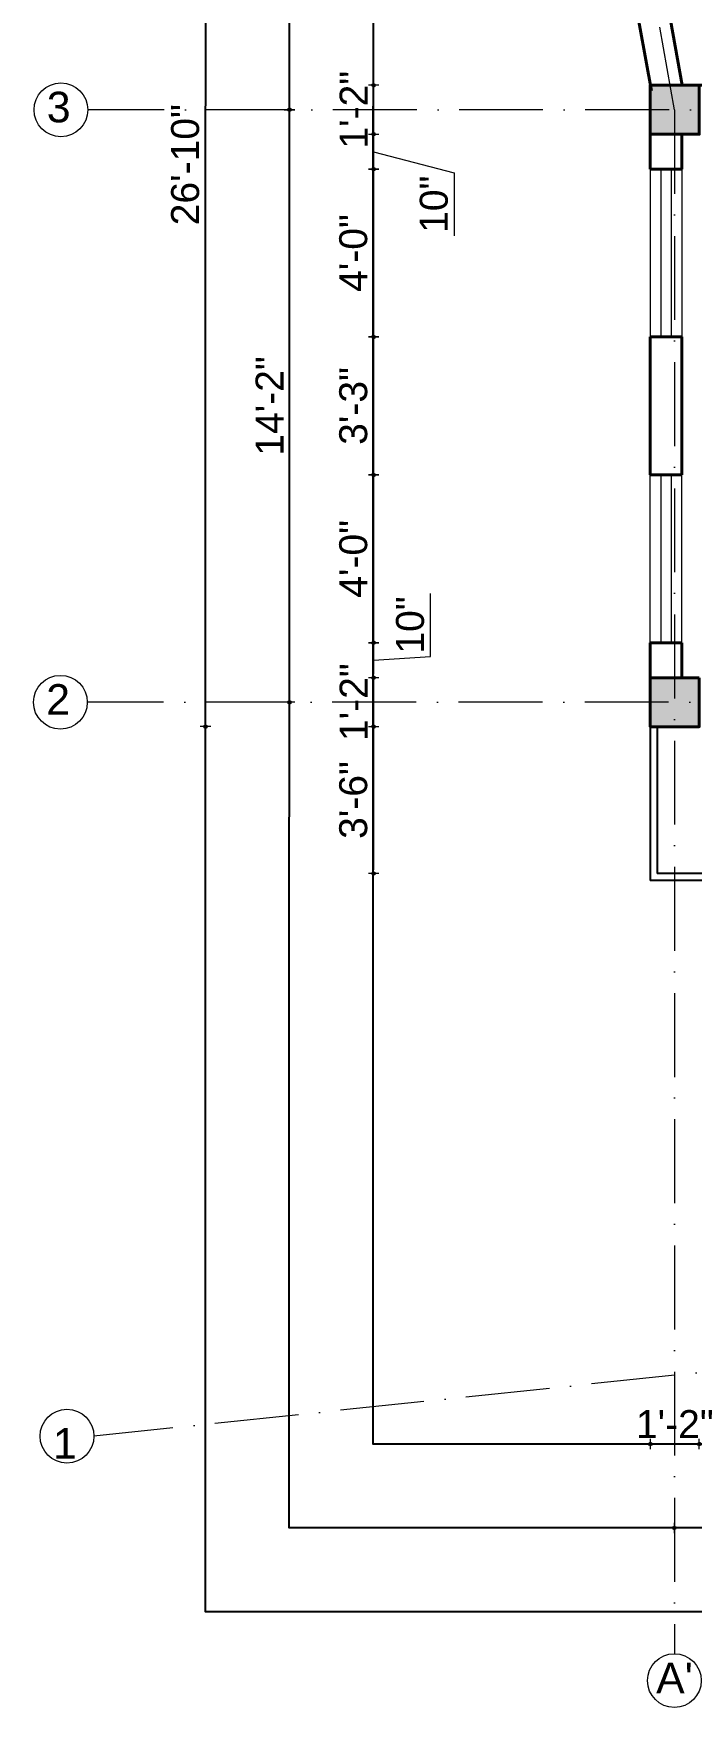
# Model space of a CAD drawing. Header units: inches. Extents: x 2670288 to 2672693, y 789942 to 794071.
# Drawn here: x 2670288.3 to 2670476.5, y 789997.3 to 790476.2 of the extents above; entities that cross this region are included whole.
import ezdxf

# ---------------------------------------------------------------- set-up
doc = ezdxf.new("R2010")
doc.units = ezdxf.units.IN
doc.header["$MEASUREMENT"] = 0
doc.header["$PDMODE"] = 99
doc.linetypes.add('ACAD_ISO04W100', pattern=[30, 24, -3, 0, -3])
doc.linetypes.add('ACAD_ISO10W100', pattern=[18, 12, -3, 0, -3])
for name, color, linetype, lineweight in [('CENTER  LINE RA', 10, 'ACAD_ISO04W100', 18), ('CONC. OUTLINE RA', 150, 'Continuous', 40), ('DOOR-WIN RA', 3, 'Continuous', 20), ('elev 2', 20, 'Continuous', 25), ('Hatch', 254, 'Continuous', 9), ('HATCH RA', 8, 'Continuous', 9), ('TEXT RA', 254, 'Continuous', 20), ('TEXTURE EA', 8, 'ACAD_ISO10W100', 9), ('wall EA', 24, 'Continuous', 40)]:
    doc.layers.add(name, color=color, linetype=linetype, lineweight=lineweight)
doc.layers.add('HACTH', color=7, linetype='Continuous')
doc.layers.add('lettring', color=7, linetype='Continuous')
doc.styles.add('DIM 8', font='arial.ttf', dxfattribs={"height": 8})
doc.styles.get("Standard").update_dxf_attribs({"font": 'arial.ttf'})
doc.dimstyles.new('Copy of DIM 8', dxfattribs={"dimtxt": 8, "dimasz": 1, "dimexe": 6, "dimexo": 18, "dimgap": 1.6875, "dimtad": 1, "dimdec": 0, "dimzin": 3, "dimdsep": 46, "dimlunit": 4, "dimtxsty": 'DIM 8', "dimblk": 'dot 2', "dimcen": 0.09375, "dimse1": 1, "dimse2": 1, "dimclrd": 1, "dimclre": 1, "dimclrt": 256, "dimadec": 0, "dimazin": 0, "dimtfac": 0.75, "dimtdec": 0, "dimtix": 1, "dimtmove": 1, "dimatfit": 3, "dimldrblk": 'DOT', "dimfxl": 1, "dimtolj": 1, "dimtzin": 0, "dimlwd": 9, "dimlwe": 9, "dimarcsym": 0})

# ---------------------------------------------------------------- blocks, each defined once
blk = doc.blocks.new('COLUMN')
at = {"layer": 'HACTH', "lineweight": 30, "transparency": 33554541}
h = blk.add_hatch(color=256, dxfattribs=at)
h.dxf.hatch_style = 1
h.paths.add_polyline_path([(2659104.19, 784576.38), (2659090.19, 784576.38), (2659090.19, 784562.38), (2659104.19, 784562.38)])
at = {"layer": 'CONC. OUTLINE RA'}
blk.add_lwpolyline([(2659090.19, 784576.38), (2659104.19, 784576.38), (2659104.19, 784562.38), (2659090.19, 784562.38)], close=True, dxfattribs=at)
blk = doc.blocks.new('dot1')
at = {"layer": 'Hatch'}
h = blk.add_hatch(color=256, dxfattribs=at)
edge = h.paths.add_edge_path()
edge.add_arc((0, 0), 1, 0, 360)
for p, q in [((3, 0), (-3, 0)), ((0, 3), (0, -3))]:
    blk.add_line(p, q, dxfattribs=at)
blk.add_circle((0, 0), 1, dxfattribs=at)
blk = doc.blocks.new('dot 2')
at = {"layer": 'Hatch', "xscale": 0.5, "yscale": 0.5, "zscale": 0.5}
blk.add_blockref('dot1', (0, 0), dxfattribs=at)
blk = doc.blocks.new('*D1904')
at = {"layer": 'Defpoints', "color": 0, "transparency": 16777216}
for p in [(2670442.16, 790585.46), (2670385.58, 790461.43), (2670464.72, 790461.43)]:
    blk.add_point(p, dxfattribs=at)
at = {"layer": 'lettring', "color": 1, "lineweight": 9, "transparency": 16777216}
blk.add_line((2670385.58, 790584.46), (2670385.58, 790462.43), dxfattribs=at)
for p, rotation in [((2670385.58, 790585.46), 90), ((2670385.58, 790461.43), 270)]:
    blk.add_blockref('dot 2', p, dxfattribs=dict(at, rotation=rotation))
at = {"layer": 'lettring', "transparency": 16777216, "insert": (2670379.81, 790523.45), "char_height": 8, "attachment_point": 5, "rotation": 90, "style": 'DIM 8'}
blk.add_mtext('\\A1;10\'-4"', dxfattribs=at)
blk = doc.blocks.new('_Dot')
at = {"color": 0, "linetype": 'ByBlock', "lineweight": -2}
blk.add_line((-0.5, 0), (-1, 0), dxfattribs=at)
at = {"color": 0, "linetype": 'ByBlock', "const_width": 0.5}
blk.add_lwpolyline([(-0.25, 0, 1), (0.25, 0, 1)], format="xyb", close=True, dxfattribs=at)
blk = doc.blocks.new('*D1905')
at = {"layer": 'Defpoints', "color": 0, "transparency": 16777216}
for p in [(2670464.72, 790461.43), (2670385.58, 790447.43), (2670464.72, 790447.43)]:
    blk.add_point(p, dxfattribs=at)
at = {"layer": 'lettring', "color": 1, "lineweight": 9, "transparency": 16777216}
for p, q in [((2670385.58, 790462.43), (2670385.58, 790463.43)), ((2670385.58, 790461.43), (2670385.58, 790447.43)), ((2670385.58, 790446.43), (2670385.58, 790445.43))]:
    blk.add_line(p, q, dxfattribs=at)
for p, rotation in [((2670385.58, 790461.43), 270), ((2670385.58, 790447.43), 90)]:
    blk.add_blockref('dot 2', p, dxfattribs=dict(at, rotation=rotation))
at = {"layer": 'lettring', "transparency": 16777216, "insert": (2670379.88, 790454.43), "char_height": 8, "attachment_point": 5, "rotation": 90, "style": 'DIM 8'}
blk.add_mtext('\\A1;1\'-2"', dxfattribs=at)
blk = doc.blocks.new('*D1906')
at = {"layer": 'Defpoints', "color": 0, "transparency": 16777216}
for p in [(2670464.72, 790447.43), (2670385.58, 790437.43), (2670464.72, 790437.43)]:
    blk.add_point(p, dxfattribs=at)
at = {"layer": 'lettring', "color": 1, "lineweight": 9, "transparency": 16777216}
for p, q in [((2670385.58, 790446.43), (2670385.58, 790438.43)), ((2670385.58, 790442.43), (2670408.62, 790436.41)), ((2670408.62, 790436.41), (2670408.62, 790418.38))]:
    blk.add_line(p, q, dxfattribs=at)
for p, rotation in [((2670385.58, 790447.43), 90), ((2670385.58, 790437.43), 270)]:
    blk.add_blockref('dot 2', p, dxfattribs=dict(at, rotation=rotation))
at = {"layer": 'lettring', "transparency": 16777216, "insert": (2670402.84, 790427.39), "char_height": 8, "attachment_point": 5, "rotation": 90, "style": 'DIM 8'}
blk.add_mtext('\\A1;10"', dxfattribs=at)
blk = doc.blocks.new('*D1907')
at = {"layer": 'Defpoints', "color": 0, "transparency": 16777216}
for p in [(2670464.72, 790437.43), (2670385.58, 790389.43), (2670464.72, 790389.43)]:
    blk.add_point(p, dxfattribs=at)
at = {"layer": 'lettring', "color": 1, "lineweight": 9, "transparency": 16777216}
blk.add_line((2670385.58, 790436.43), (2670385.58, 790390.43), dxfattribs=at)
for p, rotation in [((2670385.58, 790437.43), 90), ((2670385.58, 790389.43), 270)]:
    blk.add_blockref('dot 2', p, dxfattribs=dict(at, rotation=rotation))
at = {"layer": 'lettring', "transparency": 16777216, "insert": (2670379.81, 790413.43), "char_height": 8, "attachment_point": 5, "rotation": 90, "style": 'DIM 8'}
blk.add_mtext('\\A1;4\'-0"', dxfattribs=at)
blk = doc.blocks.new('*D1908')
at = {"layer": 'Defpoints', "color": 0, "transparency": 16777216}
for p in [(2670464.72, 790389.43), (2670385.58, 790349.94), (2670464.72, 790349.94)]:
    blk.add_point(p, dxfattribs=at)
at = {"layer": 'lettring', "color": 1, "lineweight": 9, "transparency": 16777216}
blk.add_line((2670385.58, 790388.43), (2670385.58, 790350.94), dxfattribs=at)
for p, rotation in [((2670385.58, 790389.43), 90), ((2670385.58, 790349.94), 270)]:
    blk.add_blockref('dot 2', p, dxfattribs=dict(at, rotation=rotation))
at = {"layer": 'lettring', "transparency": 16777216, "insert": (2670379.81, 790369.68), "char_height": 8, "attachment_point": 5, "rotation": 90, "style": 'DIM 8'}
blk.add_mtext('\\A1;3\'-3"', dxfattribs=at)
blk = doc.blocks.new('*D1909')
at = {"layer": 'Defpoints', "color": 0, "transparency": 16777216}
for p in [(2670464.72, 790349.94), (2670385.58, 790301.94), (2670464.72, 790301.94)]:
    blk.add_point(p, dxfattribs=at)
at = {"layer": 'lettring', "color": 1, "lineweight": 9, "transparency": 16777216}
blk.add_line((2670385.58, 790348.94), (2670385.58, 790302.94), dxfattribs=at)
for p, rotation in [((2670385.58, 790349.94), 90), ((2670385.58, 790301.94), 270)]:
    blk.add_blockref('dot 2', p, dxfattribs=dict(at, rotation=rotation))
at = {"layer": 'lettring', "transparency": 16777216, "insert": (2670379.81, 790325.94), "char_height": 8, "attachment_point": 5, "rotation": 90, "style": 'DIM 8'}
blk.add_mtext('\\A1;4\'-0"', dxfattribs=at)
blk = doc.blocks.new('*D1910')
at = {"layer": 'Defpoints', "color": 0, "transparency": 16777216}
for p in [(2670464.72, 790301.94), (2670385.58, 790291.94), (2670464.72, 790291.94)]:
    blk.add_point(p, dxfattribs=at)
at = {"layer": 'lettring', "color": 1, "lineweight": 9, "transparency": 16777216}
for p, q in [((2670401.83, 790298.01), (2670401.83, 790316.04)), ((2670385.58, 790300.94), (2670385.58, 790292.94)), ((2670385.58, 790296.94), (2670401.83, 790298.01))]:
    blk.add_line(p, q, dxfattribs=at)
for p, rotation in [((2670385.58, 790301.94), 90), ((2670385.58, 790291.94), 270)]:
    blk.add_blockref('dot 2', p, dxfattribs=dict(at, rotation=rotation))
at = {"layer": 'lettring', "transparency": 16777216, "insert": (2670396.05, 790307.02), "char_height": 8, "attachment_point": 5, "rotation": 90, "style": 'DIM 8'}
blk.add_mtext('\\A1;10"', dxfattribs=at)
blk = doc.blocks.new('*D1911')
at = {"layer": 'Defpoints', "color": 0, "transparency": 16777216}
for p in [(2670464.72, 790291.94), (2670385.58, 790277.94), (2670464.72, 790277.94)]:
    blk.add_point(p, dxfattribs=at)
at = {"layer": 'lettring', "color": 1, "lineweight": 9, "transparency": 16777216}
for p, q in [((2670385.58, 790292.94), (2670385.58, 790293.94)), ((2670385.58, 790291.94), (2670385.58, 790277.94)), ((2670385.58, 790276.94), (2670385.58, 790275.94))]:
    blk.add_line(p, q, dxfattribs=at)
for p, rotation in [((2670385.58, 790291.94), 270), ((2670385.58, 790277.94), 90)]:
    blk.add_blockref('dot 2', p, dxfattribs=dict(at, rotation=rotation))
at = {"layer": 'lettring', "transparency": 16777216, "insert": (2670379.88, 790284.94), "char_height": 8, "attachment_point": 5, "rotation": 90, "style": 'DIM 8'}
blk.add_mtext('\\A1;1\'-2"', dxfattribs=at)
blk = doc.blocks.new('*D1912')
at = {"layer": 'Defpoints', "color": 0, "transparency": 16777216}
for p in [(2670464.72, 790277.94), (2670385.58, 790235.94), (2670466.72, 790235.94)]:
    blk.add_point(p, dxfattribs=at)
at = {"layer": 'lettring', "color": 1, "lineweight": 9, "transparency": 16777216}
blk.add_line((2670385.58, 790276.94), (2670385.58, 790236.94), dxfattribs=at)
for p, rotation in [((2670385.58, 790277.94), 90), ((2670385.58, 790235.94), 270)]:
    blk.add_blockref('dot 2', p, dxfattribs=dict(at, rotation=rotation))
at = {"layer": 'lettring', "transparency": 16777216, "insert": (2670379.81, 790256.94), "char_height": 8, "attachment_point": 5, "rotation": 90, "style": 'DIM 8'}
blk.add_mtext('\\A1;3\'-6"', dxfattribs=at)
blk = doc.blocks.new('*D1913')
at = {"layer": 'Defpoints', "color": 0, "transparency": 16777216}
for p in [(2670447.97, 790592.66), (2670361.53, 790454.43), (2670471.72, 790454.43)]:
    blk.add_point(p, dxfattribs=at)
at = {"layer": 'lettring', "color": 1, "lineweight": 9, "transparency": 16777216}
blk.add_line((2670361.53, 790591.66), (2670361.53, 790455.43), dxfattribs=at)
for p, rotation in [((2670361.53, 790592.66), 90), ((2670361.53, 790454.43), 270)]:
    blk.add_blockref('dot 2', p, dxfattribs=dict(at, rotation=rotation))
at = {"layer": 'lettring', "transparency": 16777216, "insert": (2670355.76, 790523.55), "char_height": 8, "attachment_point": 5, "rotation": 90, "style": 'DIM 8'}
blk.add_mtext('\\A1;11\'-6"', dxfattribs=at)
blk = doc.blocks.new('*D1914')
at = {"layer": 'Defpoints', "color": 0, "transparency": 16777216}
for p in [(2670471.72, 790454.43), (2670361.53, 790284.91), (2670471.59, 790284.91)]:
    blk.add_point(p, dxfattribs=at)
at = {"layer": 'lettring', "color": 1, "lineweight": 9, "transparency": 16777216}
blk.add_line((2670361.53, 790453.43), (2670361.53, 790285.91), dxfattribs=at)
for p, rotation in [((2670361.53, 790454.43), 90), ((2670361.53, 790284.91), 270)]:
    blk.add_blockref('dot 2', p, dxfattribs=dict(at, rotation=rotation))
at = {"layer": 'lettring', "transparency": 16777216, "insert": (2670355.83, 790369.67), "char_height": 8, "attachment_point": 5, "rotation": 90, "style": 'DIM 8'}
blk.add_mtext('\\A1;14\'-2"', dxfattribs=at)
blk = doc.blocks.new('*D1915')
at = {"layer": 'Defpoints', "color": 0, "transparency": 16777216}
for p in [(2670439.61, 790599.46), (2670337.51, 790277.94), (2670464.72, 790277.94)]:
    blk.add_point(p, dxfattribs=at)
at = {"layer": 'lettring', "color": 1, "lineweight": 9, "transparency": 16777216}
blk.add_line((2670337.51, 790598.46), (2670337.51, 790278.94), dxfattribs=at)
for p, rotation in [((2670337.51, 790599.46), 90), ((2670337.51, 790277.94), 270)]:
    blk.add_blockref('dot 2', p, dxfattribs=dict(at, rotation=rotation))
at = {"layer": 'lettring', "transparency": 16777216, "insert": (2670331.73, 790438.7), "char_height": 8, "attachment_point": 5, "rotation": 90, "style": 'DIM 8'}
blk.add_mtext('\\A1;26\'-10"', dxfattribs=at)
blk = doc.blocks.new('*D2000')
at = {"layer": 'Defpoints', "color": 0, "transparency": 16777216}
for p in [(2670464.72, 790277.94), (2670478.72, 790277.94), (2670464.72, 790072.7)]:
    blk.add_point(p, dxfattribs=at)
at = {"layer": 'lettring', "color": 1, "lineweight": 9, "transparency": 16777216}
for p, q in [((2670463.72, 790072.7), (2670462.72, 790072.7)), ((2670478.72, 790072.7), (2670464.72, 790072.7)), ((2670479.72, 790072.7), (2670480.72, 790072.7))]:
    blk.add_line(p, q, dxfattribs=at)
blk.add_blockref('dot 2', (2670464.72, 790072.7), dxfattribs=at)
at = {"layer": 'lettring', "color": 1, "lineweight": 9, "transparency": 16777216, "rotation": 180}
blk.add_blockref('dot 2', (2670478.72, 790072.7), dxfattribs=at)
at = {"layer": 'lettring', "transparency": 16777216, "insert": (2670471.72, 790078.4), "char_height": 8, "attachment_point": 5, "style": 'DIM 8'}
blk.add_mtext('\\A1;1\'-2"', dxfattribs=at)
blk = doc.blocks.new('*D2001')
at = {"layer": 'Defpoints', "color": 0, "transparency": 16777216}
for p in [(2670471.59, 790048.7), (2670602.03, 790048.7), (2670602.03, 790048.7)]:
    blk.add_point(p, dxfattribs=at)
at = {"layer": 'lettring', "color": 1, "lineweight": 9, "transparency": 16777216}
blk.add_line((2670472.59, 790048.7), (2670601.03, 790048.7), dxfattribs=at)
at = {"layer": 'lettring', "color": 1, "lineweight": 9, "transparency": 16777216, "rotation": 180}
blk.add_blockref('dot 2', (2670471.59, 790048.7), dxfattribs=at)
at = {"layer": 'lettring', "color": 1, "lineweight": 9, "transparency": 16777216}
blk.add_blockref('dot 2', (2670602.03, 790048.7), dxfattribs=at)
at = {"layer": 'lettring', "transparency": 16777216, "insert": (2670536.81, 790054.47), "char_height": 8, "attachment_point": 5, "style": 'DIM 8'}
blk.add_mtext('\\A1;10\'-8"', dxfattribs=at)

msp = doc.modelspace()

# ---------------------------------------------------------------- linework, layer by layer
at = {"layer": 'CENTER  LINE RA', "linetype": 'ACAD_ISO10W100', "ltscale": 2}
for p, q in [((2670471.59, 790454.4), (2670392.69, 790901.85)), ((2670831.11, 790454.4), (2670303.87, 790454.4)), ((2670471.59, 790454.4), (2670471.59, 790012.7)), ((2670830.95, 790284.91), (2670303.71, 790284.91)), ((2670830.8, 790130.07), (2670305.6, 790074.95))]:
    msp.add_line(p, q, dxfattribs=at)
at = {"layer": 'Defpoints'}
for points in [[(2670818.73, 790024.7), (2670337.47, 790024.7), (2670337.6, 790886.39), (2670818.87, 790886.39)], [(2670794.74, 790048.7), (2670361.47, 790048.7), (2670361.59, 790862.39), (2670794.86, 790862.39)], [(2670770.74, 790072.7), (2670385.47, 790072.7), (2670385.59, 790838.39), (2670770.86, 790838.39)]]:
    msp.add_lwpolyline(points, close=True, dxfattribs=at)
at = {"layer": 'DOOR-WIN RA'}
for p, q in [((2670464.72, 790437.43), (2670464.72, 790389.43)), ((2670467.72, 790437.43), (2670467.72, 790389.43)), ((2670470.72, 790437.43), (2670470.72, 790389.43)), ((2670473.72, 790437.43), (2670473.72, 790389.43)), ((2670464.72, 790301.94), (2670464.72, 790349.94)), ((2670467.72, 790349.94), (2670467.72, 790301.94)), ((2670470.72, 790349.94), (2670470.72, 790301.94)), ((2670473.72, 790301.94), (2670473.72, 790349.94))]:
    msp.add_line(p, q, dxfattribs=at)
at = {"layer": 'elev 2'}
for p, q in [((2670464.72, 790277.94), (2670464.72, 790233.94)), ((2670466.72, 790277.94), (2670466.72, 790235.94)), ((2670595.18, 790233.94), (2670464.72, 790233.94)), ((2670595.18, 790235.94), (2670466.72, 790235.94))]:
    msp.add_line(p, q, dxfattribs=at)
at = {"layer": 'TEXTURE EA', "linetype": 'ByBlock', "ltscale": 2}
for centre in [(2670296.18, 790454.4), (2670296.02, 790284.91), (2670297.91, 790074.95), (2670471.59, 790005.01)]:
    msp.add_circle(centre, 7.69, dxfattribs=at)
at = {"layer": 'wall EA'}
for p, q in [((2670442.16, 790585.46), (2670465.02, 790459.82)), ((2670451.31, 790585.46), (2670473.87, 790461.43)), ((2670473.87, 790461.43), (2670595.18, 790461.43)), ((2670464.72, 790447.43), (2670464.72, 790437.43)), ((2670473.72, 790447.43), (2670473.72, 790437.43)), ((2670464.72, 790437.43), (2670473.72, 790437.43)), ((2670464.72, 790389.43), (2670464.72, 790349.94)), ((2670464.72, 790389.43), (2670473.72, 790389.43)), ((2670473.72, 790389.43), (2670473.72, 790349.94)), ((2670464.72, 790349.94), (2670473.72, 790349.94)), ((2670464.72, 790301.94), (2670464.72, 790291.94)), ((2670464.72, 790301.94), (2670473.72, 790301.94)), ((2670473.72, 790301.94), (2670473.72, 790291.94))]:
    msp.add_line(p, q, dxfattribs=at)

# ---------------------------------------------------------------- block references
at = {"layer": 'HATCH RA', "lineweight": 30, "rotation": 270}
for p in [(1885902.34, 3449551.62), (1885902.34, 3449382.12)]:
    msp.add_blockref('COLUMN', p, dxfattribs=at)

# ---------------------------------------------------------------- texts
at = {"layer": 'TEXT RA', "attachment_point": 1}
for s, insert, char_height in [('3', (2670292.13, 790459.58), 8.76), ('2', (2670291.96, 790290.09), 8.76), ('1', (2670293.91, 790077.26), 8.76), ("A'", (2670466.38, 790010.13), 8.764)]:
    msp.add_mtext_dynamic_manual_height_columns(s, width=8.7644, gutter_width=43.82, heights=[0], dxfattribs=dict(at, insert=insert, char_height=char_height))

# ---------------------------------------------------------------- dimensions: what is measured, and where the dimension line sits
at = {"layer": 'lettring'}
for base, p1, p2, picture, middle in [((2670337.51, 790277.94), (2670439.61, 790599.46), (2670464.72, 790277.94), '*D1915', (2670331.73, 790438.7)), ((2670361.53, 790454.43), (2670447.97, 790592.66), (2670471.72, 790454.43), '*D1913', (2670355.76, 790523.55)), ((2670385.58, 790461.43), (2670442.16, 790585.46), (2670464.72, 790461.43), '*D1904', (2670379.81, 790523.45)), ((2670385.58, 790447.43), (2670464.72, 790461.43), (2670464.72, 790447.43), '*D1905', (2670379.88, 790454.43)), ((2670361.53, 790284.91), (2670471.72, 790454.43), (2670471.59, 790284.91), '*D1914', (2670355.83, 790369.67)), ((2670385.58, 790389.43), (2670464.72, 790437.43), (2670464.72, 790389.43), '*D1907', (2670379.81, 790413.43)), ((2670385.58, 790349.94), (2670464.72, 790389.43), (2670464.72, 790349.94), '*D1908', (2670379.81, 790369.68)), ((2670385.58, 790301.94), (2670464.72, 790349.94), (2670464.72, 790301.94), '*D1909', (2670379.81, 790325.94)), ((2670385.58, 790277.94), (2670464.72, 790291.94), (2670464.72, 790277.94), '*D1911', (2670379.88, 790284.94)), ((2670385.58, 790235.94), (2670464.72, 790277.94), (2670466.72, 790235.94), '*D1912', (2670379.81, 790256.94))]:
    dim = msp.add_linear_dim(base=base, p1=p1, p2=p2, angle=90, dimstyle='Copy of DIM 8', dxfattribs=at)
    dim.commit()
    dim.dimension.update_dxf_attribs({"geometry": picture, "text_midpoint": middle})
for base, p1, p2, picture, middle in [((2670385.58, 790437.43), (2670464.72, 790447.43), (2670464.72, 790437.43), '*D1906', (2670408.62, 790434.72)), ((2670385.58, 790291.94), (2670464.72, 790301.94), (2670464.72, 790291.94), '*D1910', (2670401.83, 790299.69))]:
    dim = msp.add_linear_dim(base=base, p1=p1, p2=p2, angle=90, dimstyle='Copy of DIM 8', dxfattribs=at)
    dim.commit()
    dim.dimension.update_dxf_attribs({"geometry": picture, "text_midpoint": middle, "dimtype": 160})
dim = msp.add_linear_dim(base=(2670464.72, 790072.7), p1=(2670478.72, 790277.94), p2=(2670464.72, 790277.94), dimstyle='Copy of DIM 8', dxfattribs=at)
dim.commit()
dim.dimension.update_dxf_attribs({"geometry": '*D2000', "text_midpoint": (2670471.72, 790078.4)})
dim = msp.add_linear_dim(base=(2670602.03, 790048.7), p1=(2670471.59, 790048.7), p2=(2670602.03, 790048.7), text='10\'-8"', dimstyle='Copy of DIM 8', dxfattribs=at)
dim.commit()
dim.dimension.update_dxf_attribs({"geometry": '*D2001', "text_midpoint": (2670536.81, 790054.47)})

doc.saveas('drawing.dxf')
